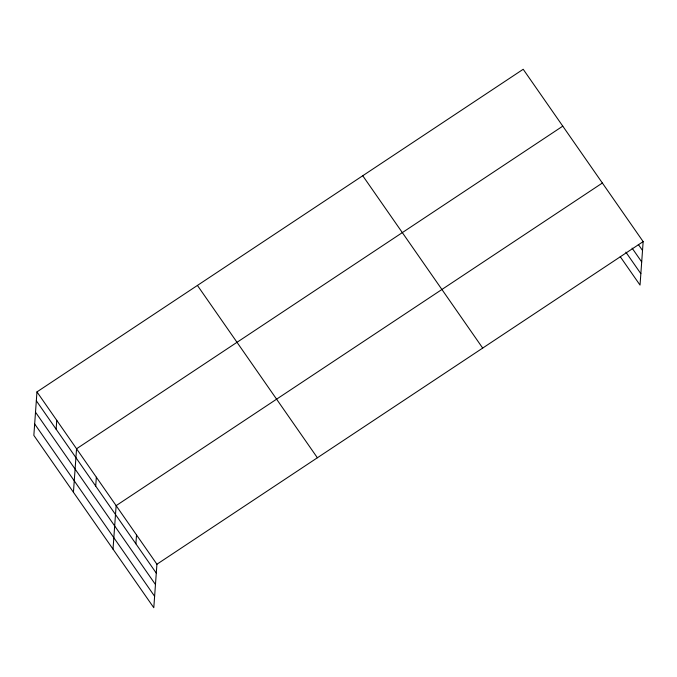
<?xml version="1.0" encoding="UTF-8"?>
<svg xmlns="http://www.w3.org/2000/svg" width="677" height="677" viewBox="0 0 677 677"><rect width="100%" height="100%" fill="white"/><g stroke="black" fill="none" stroke-linecap="round" stroke-linejoin="round"><path stroke-width="1.02" d="M36.964 391.898L33.85 435.387L153.797 607.726L156.92 564.237L36.964 391.898L523.203 69.274L643.15 241.613L640.036 285.102L620.242 256.668M56.123 429.21L56.758 420.332M73.438 492.255L76.552 448.775L562.782 126.142M95.711 486.078L96.346 477.209M113.017 549.132L116.131 505.643L602.369 183.018M135.891 543.817L136.526 534.94M156.92 564.237L643.15 241.613M638.318 244.456L642.515 250.49M632.098 248.12L641.694 261.906M625.861 252.14L640.848 273.677M362.745 175.741L482.693 348.08M197.422 285.432L317.378 457.77M36.33 400.767L156.285 573.114M35.509 412.191L155.465 584.539M34.671 423.963L154.618 596.302"/></g></svg>
